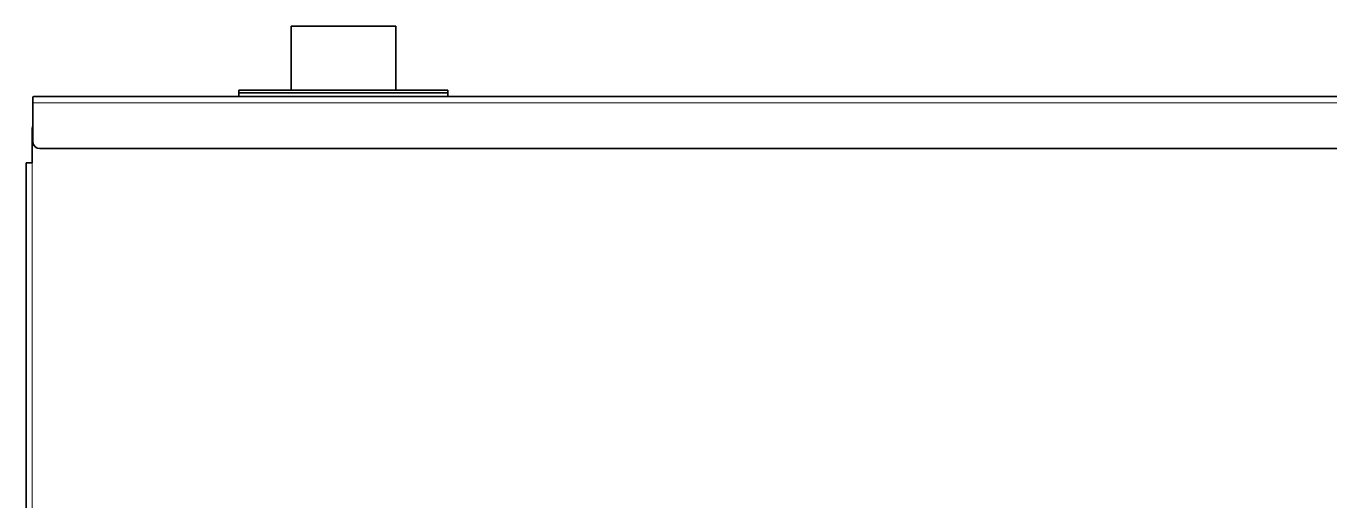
# Model space of a CAD drawing. Header units: inches. Extents: x -1096 to 3103, y -191 to 3207.
# Drawn here: x 2294 to 2668.4, y 1782.8 to 1919.1 of the extents above; entities that cross this region are included whole.
import ezdxf

# ---------------------------------------------------------------- set-up
doc = ezdxf.new("R2010")
doc.units = ezdxf.units.IN

msp = doc.modelspace()

# ---------------------------------------------------------------- linework, layer by layer
at = {"lineweight": 35}
for p, q in [((2370.11, 1919.14), (2400.11, 1919.14)), ((2370.11, 1919.14), (2370.11, 1900.74)), ((2400.11, 1900.74), (2400.11, 1919.14)), ((2295.91, 1898.64), (2295.91, 1897.14)), ((2297.71, 1898.94), (2296.91, 1898.94)), ((2945.56, 1898.94), (2297.71, 1898.94)), ((2355.11, 1900.74), (2415.11, 1900.74)), ((2355.11, 1900.74), (2355.11, 1899.94)), ((2355.11, 1899.94), (2415.11, 1899.94)), ((2355.11, 1899.94), (2415.11, 1899.94)), ((2355.11, 1899.94), (2355.11, 1898.94)), ((2415.11, 1899.94), (2415.11, 1900.74)), ((2415.11, 1898.94), (2415.11, 1899.94)), ((2295.91, 1897.14), (2295.91, 1885.94)), ((2295.76, 1889.84), (2295.76, 1879.84)), ((2944.6, 1883.94), (2297.91, 1883.94)), ((2295.76, 1879.84), (2293.96, 1879.84)), ((2293.96, 1218.34), (2293.96, 1879.84))]:
    msp.add_line(p, q, dxfattribs=at)
at = {"lineweight": 13}
for p, q in [((2946.6, 1897.14), (2295.91, 1897.14)), ((2295.76, 1879.84), (2295.76, 1216.34))]:
    msp.add_line(p, q, dxfattribs=at)
at = {"lineweight": 35}
for centre, start, end in [((2297.76, 1889.84), 158.2959, 180), ((2297.91, 1885.94), 180, 270)]:
    msp.add_arc(centre, 2, start, end, dxfattribs=at)
msp.add_open_spline([(2296.91, 1898.94), (2296.84, 1898.94), (2296.77, 1898.94), (2296.67, 1898.94), (2296.64, 1898.94), (2296.59, 1898.94), (2296.57, 1898.94), (2296.54, 1898.94), (2296.53, 1898.94), (2296.45, 1898.94), (2296.39, 1898.94), (2296.32, 1898.93), (2296.31, 1898.93), (2296.28, 1898.93), (2296.27, 1898.93), (2296.23, 1898.92), (2296.18, 1898.91), (2296.14, 1898.9), (2296.1, 1898.9), (2296.09, 1898.89), (2296.08, 1898.89), (2296.07, 1898.88), (2296.02, 1898.86), (2295.99, 1898.84), (2295.96, 1898.81), (2295.95, 1898.8), (2295.93, 1898.77), (2295.93, 1898.76), (2295.91, 1898.71), (2295.91, 1898.68), (2295.91, 1898.64)], degree=3, knots=[0, 0, 0, 0, 0.125, 0.125, 0.1875, 0.1875, 0.21875, 0.21875, 0.25, 0.25, 0.375, 0.375, 0.40625, 0.40625, 0.4375, 0.4375, 0.5, 0.5625, 0.5625, 0.59375, 0.59375, 0.625, 0.625, 0.75, 0.75, 0.8125, 0.8125, 0.875, 0.875, 1, 1, 1, 1], dxfattribs=at)

doc.saveas('drawing.dxf')
